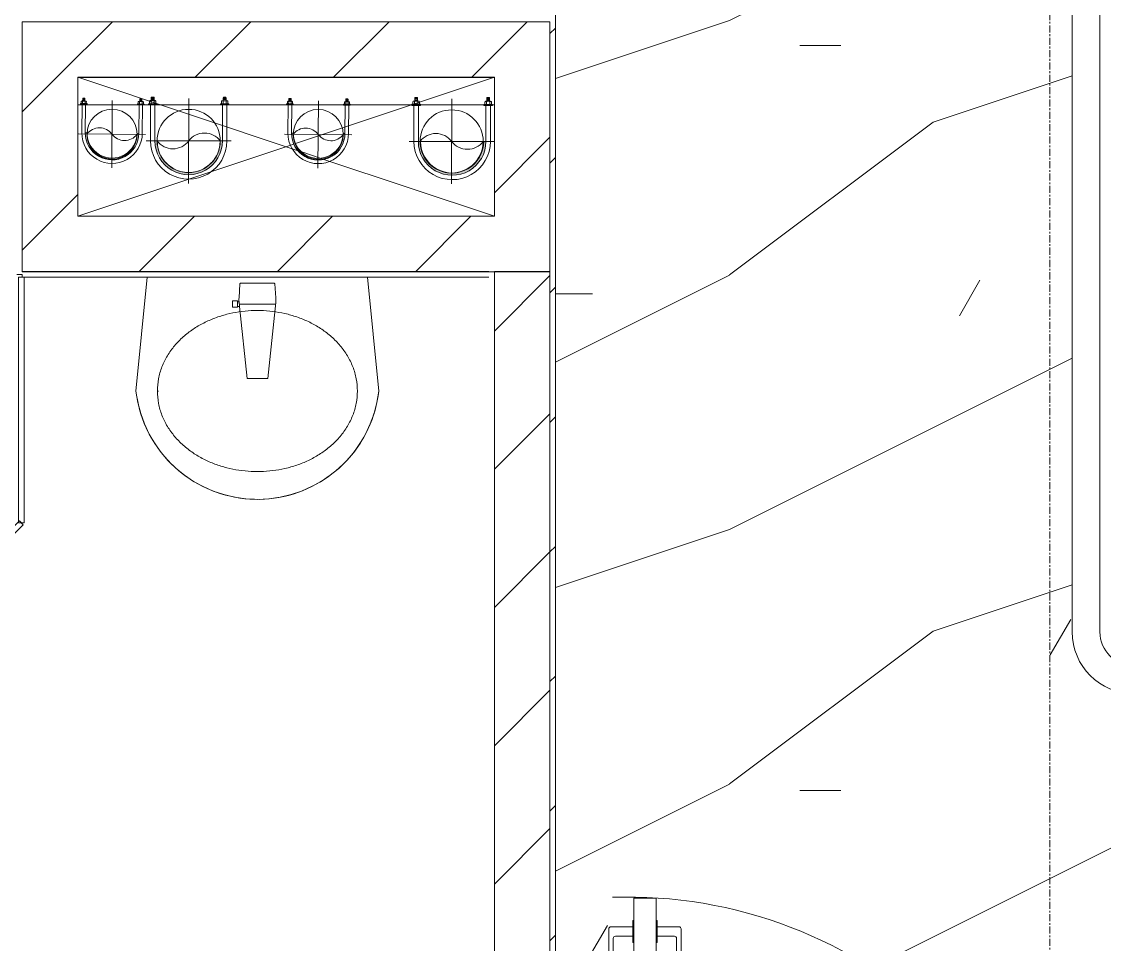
# Model space of a CAD drawing. Header units: millimetres. Extents: x 5357 to 259384, y -16348 to 109893.
# Drawn here: x 104102 to 106051, y 29676 to 31337 of the extents above; entities that cross this region are included whole.
import ezdxf

# ---------------------------------------------------------------- set-up
doc = ezdxf.new("R2010")
doc.units = ezdxf.units.MM
doc.linetypes.add('Grid Line', pattern=[22.225, 12.7, -3.175, 3.175, -3.175])
doc.linetypes.add('IMPORT-CENTER _3_', pattern=[10.16, 6.35, -1.27, 1.27, -1.27])
for name, color, linetype, lineweight in [('0-1', 7, 'Continuous', 5), ('0-2', 53, 'Continuous', 9), ('A-DETL-GENF-1', 53, 'Continuous', 9), ('A-DOOR-1', 254, 'Continuous', 9), ('A-DOOR-2', 53, 'Continuous', 9), ('A-FLOR-1', 53, 'Continuous', 9), ('A-FLOR-PATT-1', 10, 'Continuous', 9), ('A-GLAZ-CURT-1', 254, 'Continuous', 9), ('A-GLAZ-CURT-2', 53, 'Continuous', 9), ('A-WALL-1', 9, 'Continuous', 18), ('A-WALL-3', 113, 'Continuous', 18), ('A-WALL-PATT', 111, 'Continuous', 9), ('A-WALL-PATT-1', 10, 'Continuous', 9), ('A-WALL-PATT-2', 53, 'Continuous', 9), ('G-IMPT', 8, 'Continuous', 9), ('G-IMPT-2', 8, 'IMPORT-CENTER _3_', 9), ('I-FURN-1', 254, 'Continuous', 9), ('I-WALL-1', 9, 'Continuous', 18), ('M-EQPM', 50, 'Continuous', 9), ('P-SANR-FIXT-1', 254, 'Continuous', 9), ('P-SANR-FIXT-2', 53, 'Continuous', 9), ('P-SANR-FIXT-3', 221, 'Continuous', 9), ('S-GRID-1', 1, 'Grid Line', 9)]:
    doc.layers.add(name, color=color, linetype=linetype, lineweight=lineweight)
pattern_1 = [(45, (0, 0), (-124.4508, 124.4508), [])]

# ---------------------------------------------------------------- blocks, each defined once
blk = doc.blocks.new('DOOR_CW_01 CANH MO-PANEL KINH - DIW_01-900x2200-CỬA GỖ VÂN LAMINATE-553393-TKCS_MB CẢNH QUAN CÂY XANH')
at = {"layer": 'A-DETL-GENF-1'}
for p, q in [((-397, 872), (-357, 872)), ((-397, 752), (-397, 872)), ((-357, 872), (-357, 752)), ((-399, 820.5), (-438, 820.5)), ((-399, 831.8), (-397, 831.8)), ((-399, 792.2), (-399, 831.8)), ((-397, 792.2), (-397, 831.8)), ((-357, 792.2), (-357, 831.8)), ((-355, 831.8), (-357, 831.8)), ((-355, 792.2), (-355, 831.8)), ((-355, 820.5), (-316, 820.5)), ((-442, 737), (-442, 816.5)), ((-434, 799.5), (-434, 737)), ((-399, 803.5), (-430, 803.5)), ((-355, 803.5), (-324, 803.5)), ((-320, 799.5), (-320, 737)), ((-312, 737), (-312, 816.5)), ((-397, 792.2), (-399, 792.2)), ((-357, 792.2), (-355, 792.2)), ((-357, 752), (-397, 752)), ((-363, 752), (-391, 752)), ((-391, 752), (-391, 738)), ((-363, 738), (-363, 752)), ((-397, 738), (-391, 738)), ((-397, 738), (-397, 196)), ((-357, 738), (-363, 738)), ((-357, 196), (-357, 738)), ((-433.9, 711.2), (-427.3, 715.8)), ((-320.1, 711.2), (-326.7, 715.8)), ((-397, 196), (-391, 196)), ((-391, 196), (-391, 182)), ((-357, 196), (-363, 196)), ((-363, 182), (-363, 196)), ((-357, 182), (-397, 182)), ((-397, 182), (-397, 62)), ((-391, 182), (-363, 182)), ((-357, 62), (-357, 182)), ((-397, 62), (-357, 62))]:
    blk.add_line(p, q, dxfattribs=at)
blk.add_circle((-407, 60), 10, dxfattribs=at)
for centre, radius, start, end in [((-407, 60), 814, 360, 92), ((-438, 816.5), 4, 90, 180), ((-316, 816.5), 4, 0, 90), ((-430, 799.5), 4, 90, 180), ((-324, 799.5), 4, 360, 90), ((-397, 737), 45, 180, 215), ((-397, 737), 37, 180, 215), ((-357, 737), 37, 325, 0), ((-357, 737), 45, 325, 0)]:
    blk.add_arc(centre, radius, start, end, dxfattribs=at)
at = {"layer": 'A-DOOR-2'}
for p, q in [((-410, 50), (-450, 50)), ((-450, 50), (-450, -50)), ((-410, 0), (-410, 50)), ((-407, 50), (-382, 50)), ((450, 50), (410, 50)), ((410, 50), (410, 0)), ((450, -50), (450, 50)), ((-400, 0), (-410, 0)), ((-400, -50), (-400, 0)), ((410, 0), (400, 0)), ((400, 0), (400, -50)), ((-450, -50), (-400, -50)), ((400, -50), (450, -50))]:
    blk.add_line(p, q, dxfattribs=at)
blk = doc.blocks.new('GIUONG NGU-2TAB-1600x2000 - GIUONG NGU-2TAB-1600x2000-851491-TKCS_MB CẢNH QUAN CÂY XANH')
at = {"layer": 'I-FURN-1'}
for p, q in [((569.6, 2050), (1997.1, 2050)), ((1997.1, 2050), (569.6, 2050)), ((1997.1, 2000), (569.6, 2000))]:
    blk.add_line(p, q, dxfattribs=at)
for radius in [111.1, 111.1, 61.1]:
    blk.add_arc((569.6, 1938.9), radius, 90, 180, dxfattribs=at)
blk = doc.blocks.new('bonruatreo - Chậu rửa-401074-TKCS_MB CẢNH QUAN CÂY XANH')
at = {"layer": 'P-SANR-FIXT-2'}
for p, q in [((198.4, 0), (-198.4, 0)), ((165, 0), (-165, 0)), ((218.6, -205), (198.4, 0)), ((-198.4, 0), (-218.6, -205)), ((-180.6, -205), (-177.8, -205))]:
    blk.add_line(p, q, dxfattribs=at)
at = {"layer": 'P-SANR-FIXT-2', "flags": 128}
blk.add_lwpolyline([(218.6, -205), (217.4, -213.7), (215.9, -222.4), (214, -231), (211.8, -239.5), (209.3, -247.9), (206.4, -256.2), (203.2, -264.4), (199.6, -272.5), (195.8, -280.4), (191.6, -288.1), (187.1, -295.7), (182.3, -303.1), (177.3, -310.3), (171.9, -317.3), (166.3, -324.1), (160.4, -330.6), (154.2, -336.9), (147.8, -342.9), (141.2, -348.7), (134.3, -354.2), (127.3, -359.4), (120, -364.4), (112.5, -369), (104.9, -373.4), (97.1, -377.4), (89.1, -381.2), (81, -384.6), (72.7, -387.6), (64.4, -390.4), (55.9, -392.8), (47.3, -394.8), (38.7, -396.6), (30, -397.9), (21.3, -399), (12.5, -399.6), (3.7, -400), (-5.1, -399.9), (-13.9, -399.6), (-22.6, -398.8), (-31.4, -397.8), (-40.1, -396.3), (-48.7, -394.5), (-57.2, -392.4), (-65.7, -390), (-74, -387.2), (-82.2, -384.1), (-90.3, -380.6), (-98.3, -376.8), (-106.1, -372.7), (-113.7, -368.3), (-121.1, -363.6), (-128.4, -358.7), (-135.4, -353.4), (-142.2, -347.8), (-148.8, -342), (-155.2, -335.9), (-161.3, -329.6), (-167.2, -323), (-172.8, -316.2), (-178.1, -309.2), (-183.1, -302), (-187.8, -294.6), (-192.2, -287), (-196.4, -279.2), (-200.2, -271.3), (-203.7, -263.2), (-206.8, -255), (-209.7, -246.6), (-212.2, -238.2), (-214.3, -229.7), (-216.1, -221.1), (-217.6, -212.4), (-218.6, -205)], dxfattribs=at)
at = {"layer": 'P-SANR-FIXT-2'}
blk.add_arc((0, -180), 220, 186.525, 353.475, dxfattribs=at)
for points in [[(-180, -205), (-180, -197.6), (-178.6, -182.7), (-172.4, -161.2), (-162.5, -141.1), (-149.4, -123), (-133.8, -107), (-116.1, -93.4), (-96.9, -82.1), (-76.5, -73.2), (-55.2, -66.5), (-33.3, -62.1), (-11.2, -59.9), (11.1, -59.9), (33.3, -62.1), (55.2, -66.5), (76.5, -73.2), (96.9, -82.1), (116.1, -93.4), (133.8, -107.1), (149.5, -123), (162.5, -141.2), (172.4, -161.2), (178.6, -182.7), (180, -197.6), (180, -205)], [(180, -205), (180, -212.4), (178.6, -227.3), (172.4, -248.8), (162.5, -268.8), (149.5, -287), (133.8, -302.9), (116.1, -316.6), (96.9, -327.9), (76.5, -336.8), (55.2, -343.5), (33.3, -347.9), (11.1, -350.1), (-11.2, -350.1), (-33.3, -347.9), (-55.2, -343.5), (-76.5, -336.8), (-96.9, -327.9), (-116.1, -316.6), (-133.8, -303), (-149.4, -287), (-162.5, -268.9), (-172.4, -248.8), (-178.6, -227.3), (-180, -212.4), (-180, -205)]]:
    blk.add_open_spline(points, degree=3, dxfattribs=at)
at = {"layer": 'P-SANR-FIXT-3'}
for p, q in [((-33, -37.3), (-31.4, -12.2)), ((-30.2, -11), (30.2, -11)), ((31.4, -12.2), (33, -37.3)), ((-44.7, -42.8), (-35.6, -42.8)), ((-44.7, -54.2), (-44.7, -42.8)), ((-35.6, -54.2), (-44.7, -54.2)), ((-35.6, -42.8), (-35.6, -44.2)), ((-35.6, -44.2), (-33.1, -44.2)), ((-35.6, -44.2), (-35.6, -52.9)), ((-35.6, -52.9), (-35.6, -54.2)), ((-32.2, -52.9), (-35.6, -52.9)), ((-32.2, -52.9), (-33.1, -44.2)), ((32.7, -48.5), (-32.7, -48.5)), ((-18.5, -182.5), (-32.2, -52.9)), ((33, -45.4), (18.5, -182.5)), ((18.5, -182.5), (-18.5, -182.5))]:
    blk.add_line(p, q, dxfattribs=at)
for centre, radius, start, end in [((-30.1, -12.3), 1.3, 91.2278, 176.4003), ((30.1, -12.3), 1.3, 3.5997, 88.7722), ((5.5, -41.4), 38.7, 173.966, 184.1457), ((-5.5, -41.4), 38.7, 353.966, 6.034)]:
    blk.add_arc(centre, radius, start, end, dxfattribs=at)
blk = doc.blocks.new('System Panel - Glazed-580253-TKCS_MB CẢNH QUAN CÂY XANH')
at = {"layer": 'A-GLAZ-CURT-2'}
for p, q in [((352.2, 5), (-352.2, 5)), ((-352.2, 5), (-352.2, -5)), ((352.2, -5), (352.2, 5)), ((-352.2, -5), (352.2, -5))]:
    blk.add_line(p, q, dxfattribs=at)
blk = doc.blocks.new('System Panel - Glazed-918428-TKCS_MB CẢNH QUAN CÂY XANH')
at = {"layer": 'A-GLAZ-CURT-2'}
for p, q in [((221.2, 5), (-221.2, 5)), ((-221.2, 5), (-221.2, -5)), ((221.2, -5), (221.2, 5)), ((-221.2, -5), (221.2, -5))]:
    blk.add_line(p, q, dxfattribs=at)
blk = doc.blocks.new('NCV_TKTC_TANG 1_rvt-1-TKCS_MB CẢNH QUAN CÂY XANH')
at = {"layer": 'A-FLOR-PATT-1'}
h = blk.add_hatch(dxfattribs=at)
h.set_pattern_fill('FP_5', color=256, style=0, pattern_type=2)
h.set_pattern_definition([(0, (0, 0), (1788.16, 447.04), [73.762, -1267.358, 73.762, -1267.358, -7152.64]), (0, (0, 0), (1788.16, 447.04), [-2682.24, 73.762, -2608.478, 73.762, -1267.358, -3129.28]), (0, (0, 0), (1788.16, 447.04), [-6705.6, 73.762, -820.318, 73.762, -2161.438]), (120, (670.56, 223.5), (-1281.228, 1325.072), [73.762, -1267.358, 73.762, -8419.998]), (120, (670.56, 223.5), (-1281.228, 1325.072), [-1414.882, -1267.358, 73.762, -2608.478, -4470.4]), (120, (670.56, 223.5), (-1281.228, 1325.072), [-5364.48, 73.762, -1267.358, 73.762, -3055.518]), (120, (670.56, 223.5), (-1281.228, 1325.072), [-6779.362, -820.318, 73.762, -2161.438]), (240, (894.1, 1117.6), (-506.932, -1772.112), [73.762, -1267.358, 73.762, -8419.998]), (240, (894.1, 1117.6), (-506.932, -1772.112), [-1414.882, -1267.358, 73.762, -2608.478, -4470.4]), (240, (894.1, 1117.6), (-506.932, -1772.112), [-5364.48, 73.762, -1267.358, 73.762, -3055.518]), (240, (894.1, 1117.6), (-506.932, -1772.112), [-6779.362, -820.318, 73.762, -2161.438])])
h.paths.add_polyline_path([(105190.5, 28936.9), (108042.6, 28936.9), (108042.6, 29677.1), (107592.2, 29677.1), (107592.2, 30127.1), (106090.9, 30128.8), (106074.9, 30130.9), (106048.1, 30142), (106025.1, 30159.7), (106007.5, 30182.7), (105996.4, 30209.5), (105992.6, 30238.2), (105992.6, 31665.7), (105996.4, 31694.4), (106007.5, 31721.2), (106025.1, 31744.2), (106048.1, 31761.9), (106074.9, 31773), (106103.7, 31776.8), (107592.2, 31776.8), (107592.2, 32226.8), (107917.6, 32226.9), (107917.6, 32776.9), (106467.6, 32776.9), (106467.6, 33326.9), (105062.6, 33326.9), (105062.6, 33236.9), (105052.6, 33236.9), (105052.6, 32436.9), (105062.6, 32436.9), (105062.6, 28936.9), (105150.5, 28936.9)])
h = blk.add_hatch(dxfattribs=at)
h.set_pattern_fill('FP_4', color=256, style=0, pattern_type=2)
h.set_pattern_definition([(216.87, (366.52, 916.3), (2748.89673, 1832.6049), [458.15, -4123.35]), (206.565, (916.3, 641.4), (-916.3012, -916.2996), [1024.455, -1024.455]), (198.435, (916.3, 183.26), (-1832.5985, -916.30195), [579.52, -2318.076])])
h.paths.add_polyline_path([(105190.5, 28936.9), (108042.6, 28936.9), (108042.6, 29677.1), (107592.2, 29677.1), (107592.2, 30127.1), (106090.9, 30128.8), (106074.9, 30130.9), (106048.1, 30142), (106025.1, 30159.7), (106007.5, 30182.7), (105996.4, 30209.5), (105992.6, 30238.2), (105992.6, 31665.7), (105996.4, 31694.4), (106007.5, 31721.2), (106025.1, 31744.2), (106048.1, 31761.9), (106074.9, 31773), (106103.7, 31776.8), (107592.2, 31776.8), (107592.2, 32226.8), (107917.6, 32226.9), (107917.6, 32776.9), (106467.6, 32776.9), (106467.6, 33326.9), (105062.6, 33326.9), (105062.6, 33236.9), (105052.6, 33236.9), (105052.6, 32436.9), (105062.6, 32436.9), (105062.6, 28936.9), (105150.5, 28936.9)])
at = {"layer": 'A-WALL-PATT-1'}
h = blk.add_hatch(dxfattribs=at)
h.set_pattern_fill('FP_2', color=256, style=0, pattern_type=2)
h.set_pattern_definition(pattern_1)
h.paths.add_polyline_path([(105052.6, 28936.9), (105052.6, 30886.9), (104952.6, 30886.9), (104952.6, 28936.9)])
at = {"layer": 'A-WALL-PATT-2'}
h = blk.add_hatch(dxfattribs=at)
h.set_pattern_fill('FP_10', color=256, style=0, pattern_type=2)
h.set_pattern_definition([(45, (0, 0), (-116.67262, 116.67262), [])])
h.paths.add_polyline_path([(105062.6, 28936.9), (105062.6, 32436.9), (105052.6, 32436.9), (105052.6, 28936.9)])
h.paths.add_polyline_path([(105062.6, 33236.9), (105062.6, 33336.9), (105052.6, 33336.9), (105052.6, 33236.9)])
at = {"layer": 'A-FLOR-1'}
blk.add_line((104102.6, 31226.9), (104102.6, 31236.9), dxfattribs=at)
at = {"layer": 'A-WALL-1'}
for p, q in [((104952.6, 30886.9), (104952.6, 28936.9)), ((105052.6, 30886.9), (104952.6, 30886.9)), ((105052.6, 28936.9), (105052.6, 30886.9))]:
    blk.add_line(p, q, dxfattribs=at)
at = {"layer": 'I-WALL-1'}
for p, q in [((105062.6, 28946.9), (105062.6, 32436.9)), ((105052.6, 31336.9), (105052.6, 28936.9)), ((104102.6, 30886.9), (104102.6, 31226.9)), ((104092.6, 30881.9), (104102.6, 30881.9)), ((104942.6, 30886.9), (104102.6, 30886.9)), ((104102.6, 30881.9), (104102.6, 30876.9)), ((104102.6, 30876.9), (104327.5, 30876.9)), ((104724.4, 30876.9), (104942.6, 30876.9))]:
    blk.add_line(p, q, dxfattribs=at)
at = {"layer": 'A-DOOR-1'}
blk.add_blockref('DOOR_CW_01 CANH MO-PANEL KINH - DIW_01-900x2200-CỬA GỖ VÂN LAMINATE-553393-TKCS_MB CẢNH QUAN CÂY XANH', (105600.5, 28886.9), dxfattribs=at)
at = {"layer": 'A-GLAZ-CURT-1'}
for name, p, rotation in [('System Panel - Glazed-918428-TKCS_MB CẢNH QUAN CÂY XANH', (104100.9, 30655.8), 89.9999999999993), ('System Panel - Glazed-580253-TKCS_MB CẢNH QUAN CÂY XANH', (103851.9, 30185.6), 45.00000000000025)]:
    blk.add_blockref(name, p, dxfattribs=dict(at, rotation=rotation))
at = {"layer": 'I-FURN-1', "rotation": 89.99999999999915}
blk.add_blockref('GIUONG NGU-2TAB-1600x2000 - GIUONG NGU-2TAB-1600x2000-851491-TKCS_MB CẢNH QUAN CÂY XANH', (108042.6, 29668.6), dxfattribs=at)
at = {"layer": 'P-SANR-FIXT-1'}
blk.add_blockref('bonruatreo - Chậu rửa-401074-TKCS_MB CẢNH QUAN CÂY XANH', (104525.9, 30876.9), dxfattribs=at)
blk = doc.blocks.new('TKTC_XREF_251221_MB TANG 1 - TKTC_XREF_260130_MB TANG 1_dwg_CUM U_DN100-4202112-TKCS_MB CẢNH QUAN CÂY XANH')
at = {"layer": 'G-IMPT'}
blk.add_hatch(color=256, dxfattribs=at).paths.add_polyline_path([(0, 61), (0, 57), (14.8, 55.1), (28.5, 49.4), (40.3, 40.3), (49.4, 28.5), (55.1, 14.8), (57, 0), (55.1, -14.8), (49.4, -28.5), (40.3, -40.3), (28.5, -49.4), (14.8, -55.1), (0, -57), (0, -61), (15.8, -58.9), (30.5, -52.8), (43.1, -43.1), (52.8, -30.5), (58.9, -15.8), (61, 0), (58.9, 15.8), (52.8, 30.5), (43.1, 43.1), (30.5, 52.8), (15.8, 58.9)])
for p, q in [((-79.1, 66.6), (-79.1, 63.4)), ((-76.6, 66.6), (-76.6, 63.4)), ((-74.6, 66.6), (-74.6, 63.4)), ((-72.7, 69.3), (-72.7, 60.7)), ((-66.9, 67.9), (-71.7, 67.9)), ((-66.9, 62.1), (-71.7, 62.1)), ((-65, 69), (0, 69)), ((-79.1, -63.4), (-79.1, -66.6)), ((-76.6, -63.4), (-76.6, -66.6)), ((-74.6, -63.4), (-74.6, -66.6)), ((-72.7, -60.7), (-72.7, -69.3)), ((-66.9, -62.1), (-71.7, -62.1)), ((-66.9, -67.9), (-71.7, -67.9)), ((-65, -69), (0, -69))]:
    blk.add_line(p, q, dxfattribs=at)
at = {"layer": 'G-IMPT', "flags": 128}
for points in [[(-72.7, 67.6), (-78.1, 67.6), (-78.1, 62.4), (-72.7, 62.4)], [(-71.7, 59.2), (-66.9, 59.2), (-66.9, 70.8), (-71.7, 70.8)], [(-66.9, 70.8), (-66.9, 72.7), (-65, 72.7), (-65, 57.3), (-66.9, 57.3), (-66.9, 59.2)], [(-65, 61), (0, 61), (0, 57)], [(-72.7, -62.4), (-78.1, -62.4), (-78.1, -67.6), (-72.7, -67.6)], [(-71.7, -70.8), (-66.9, -70.8), (-66.9, -59.2), (-71.7, -59.2)], [(-66.9, -59.2), (-66.9, -57.3), (-65, -57.3), (-65, -72.7), (-66.9, -72.7), (-66.9, -70.8)], [(-65, -61), (0, -61), (0, -57)]]:
    blk.add_lwpolyline(points, dxfattribs=at)
at = {"layer": 'G-IMPT'}
for centre, radius, start, end in [((-78.1, 66.6), 0.96, 90, 180), ((-78.1, 63.4), 0.96, 180, 270), ((-71.1, 69.3), 1.56, 112.6199, 247.3801), ((-67.9, 65), 4.8, 143.1301, 216.8699), ((-71.1, 60.7), 1.56, 112.6199, 247.3801), ((0, 0), 69, 270, 90), ((0, 0), 61, 270, 90), ((0, 0), 57, 270, 90), ((-78.1, -63.4), 0.96, 90, 180), ((-78.1, -66.6), 0.96, 180, 270), ((-71.1, -60.7), 1.56, 112.6199, 247.3801), ((-67.9, -65), 4.8, 143.1301, 216.8699), ((-71.1, -69.3), 1.56, 112.6199, 247.3801)]:
    blk.add_arc(centre, radius, start, end, dxfattribs=at)
blk = doc.blocks.new('TKTC_XREF_251221_MB TANG 1 - TKTC_XREF_260130_MB TANG 1_dwg_$cc-V200-TKCS_MB CẢNH QUAN CÂY XANH')
at = {"layer": 'G-IMPT'}
blk.add_circle((0, 0), 0.5, dxfattribs=at)
for centre, radius, start, end in [((0, 0), 0.5, 90, 270), ((0.188, 0.25), 0.313, 126.8699, 233.1301), ((-0.188, -0.25), 0.313, 306.8699, 53.1301)]:
    blk.add_arc(centre, radius, start, end, dxfattribs=at)
at = {"layer": 'G-IMPT-2'}
for p, q in [((0, -0.673), (0, 0.673)), ((-0.673, 0), (0.673, 0))]:
    blk.add_line(p, q, dxfattribs=at)
blk = doc.blocks.new('TKTC_XREF_251221_MB TANG 1 - TKTC_XREF_260130_MB TANG 1_dwg_$cc-4202114-TKCS_MB CẢNH QUAN CÂY XANH')
at = {"layer": 'G-IMPT'}
blk.add_circle((0, 0), 0.5, dxfattribs=at)
for centre, radius, start, end in [((0, 0), 0.5, 90, 270), ((0.188, 0.25), 0.313, 126.8699, 233.1301), ((-0.188, -0.25), 0.313, 306.8699, 53.1301)]:
    blk.add_arc(centre, radius, start, end, dxfattribs=at)
at = {"layer": 'G-IMPT-2'}
for p, q in [((0, -0.673), (0, 0.673)), ((-0.673, 0), (0.673, 0))]:
    blk.add_line(p, q, dxfattribs=at)
blk = doc.blocks.new('TKTC_XREF_251221_MB TANG 1 - TKTC_XREF_260130_MB TANG 1_dwg_CUM U_DN100-4202115-TKCS_MB CẢNH QUAN CÂY XANH')
at = {"layer": 'G-IMPT'}
blk.add_hatch(color=256, dxfattribs=at).paths.add_polyline_path([(0, -61), (0, -57), (14.8, -55.1), (28.5, -49.4), (40.3, -40.3), (49.4, -28.5), (55.1, -14.8), (57, 0), (55.1, 14.8), (49.4, 28.5), (40.3, 40.3), (28.5, 49.4), (14.8, 55.1), (0, 57), (0, 61), (15.8, 58.9), (36.8, 48), (43.1, 43.1), (52.8, 30.5), (58.9, 15.8), (61, 0), (58.9, -15.8), (52.8, -30.5), (43.1, -43.1), (30.5, -52.8), (15.8, -58.9)])
for p, q in [((-79.1, 66.6), (-79.1, 63.4)), ((-76.6, 66.6), (-76.6, 63.4)), ((-74.6, 66.6), (-74.6, 63.4)), ((-72.7, 69.3), (-72.7, 60.7)), ((-66.9, 67.9), (-71.7, 67.9)), ((-66.9, 62.1), (-71.7, 62.1)), ((-65, 69), (0, 69)), ((-79.1, -63.4), (-79.1, -66.6)), ((-76.6, -63.4), (-76.6, -66.6)), ((-74.6, -63.4), (-74.6, -66.6)), ((-72.7, -60.7), (-72.7, -69.3)), ((-66.9, -62.1), (-71.7, -62.1)), ((-66.9, -67.9), (-71.7, -67.9)), ((-65, -69), (0, -69))]:
    blk.add_line(p, q, dxfattribs=at)
at = {"layer": 'G-IMPT', "flags": 128}
for points in [[(-72.7, 67.6), (-78.1, 67.6), (-78.1, 62.4), (-72.7, 62.4)], [(-71.7, 59.2), (-66.9, 59.2), (-66.9, 70.8), (-71.7, 70.8)], [(-66.9, 70.8), (-66.9, 72.7), (-65, 72.7), (-65, 57.3), (-66.9, 57.3), (-66.9, 59.2)], [(-65, 61), (0, 61), (0, 57)], [(-66.9, -59.2), (-66.9, -57.3), (-65, -57.3), (-65, -72.7), (-66.9, -72.7), (-66.9, -70.8)], [(-65, -61), (0, -61), (0, -57)], [(-72.7, -62.4), (-78.1, -62.4), (-78.1, -67.6), (-72.7, -67.6)], [(-71.7, -70.8), (-66.9, -70.8), (-66.9, -59.2), (-71.7, -59.2)]]:
    blk.add_lwpolyline(points, dxfattribs=at)
at = {"layer": 'G-IMPT'}
for centre, radius, start, end in [((-78.1, 66.6), 0.96, 90, 180), ((-78.1, 63.4), 0.96, 180, 270), ((-71.1, 69.3), 1.56, 112.6199, 247.3801), ((-67.9, 65), 4.8, 143.1301, 216.8699), ((-71.1, 60.7), 1.56, 112.6199, 247.3801), ((0, 0), 69, 270, 90), ((0, 0), 61, 270, 90), ((0, 0), 57, 270, 90), ((-78.1, -63.4), 0.96, 90, 180), ((-78.1, -66.6), 0.96, 180, 270), ((-71.1, -60.7), 1.56, 112.6199, 247.3801), ((-67.9, -65), 4.8, 143.1301, 216.8699), ((-71.1, -69.3), 1.56, 112.6199, 247.3801)]:
    blk.add_arc(centre, radius, start, end, dxfattribs=at)
blk = doc.blocks.new('TKTC_XREF_251221_MB TANG 1 - TKTC_XREF_260130_MB TANG 1_dwg_$cc-V199-TKCS_MB CẢNH QUAN CÂY XANH')
at = {"layer": 'G-IMPT'}
blk.add_circle((0, 0), 0.5, dxfattribs=at)
for centre, radius, start, end in [((0, 0), 0.5, 90, 270), ((0.188, 0.25), 0.313, 126.8699, 233.1301), ((-0.188, -0.25), 0.313, 306.8699, 53.1301)]:
    blk.add_arc(centre, radius, start, end, dxfattribs=at)
at = {"layer": 'G-IMPT-2'}
for p, q in [((0, -0.673), (0, 0.673)), ((-0.673, 0), (0.673, 0))]:
    blk.add_line(p, q, dxfattribs=at)
blk = doc.blocks.new('TKTC_XREF_251221_MB TANG 1 - TKTC_XREF_260130_MB TANG 1_dwg_$cc-4202116-TKCS_MB CẢNH QUAN CÂY XANH')
at = {"layer": 'G-IMPT'}
blk.add_circle((0, 0), 0.5, dxfattribs=at)
for centre, radius, start, end in [((0, 0), 0.5, 90, 270), ((0.188, 0.25), 0.313, 126.8699, 233.1301), ((-0.188, -0.25), 0.313, 306.8699, 53.1301)]:
    blk.add_arc(centre, radius, start, end, dxfattribs=at)
at = {"layer": 'G-IMPT-2'}
for p, q in [((0, -0.673), (0, 0.673)), ((-0.673, 0), (0.673, 0))]:
    blk.add_line(p, q, dxfattribs=at)
blk = doc.blocks.new('TKTC_XREF_251221_MB TANG 1 - TKTC_XREF_260130_MB TANG 1_dwg-4202109-TKCS_MB CẢNH QUAN CÂY XANH')
at = {"layer": 'G-IMPT', "flags": 128}
for points in [[(-98199, -370122.4), (-98199.1, -370110.2), (-98949, -370110.2)], [(-98949, -370150.2), (-98949, -370159.4), (-98199, -370159.4)]]:
    blk.add_lwpolyline(points, dxfattribs=at)
at = {"extrusion": (0, 0, -1)}
for name, p, xscale, yscale, zscale, rotation in [('TKTC_XREF_251221_MB TANG 1 - TKTC_XREF_260130_MB TANG 1_dwg_$cc-V200-TKCS_MB CẢNH QUAN CÂY XANH', (98887.5, -370212.3), 90.0000000000512, 90.0000000000512, -90.0000000000512, 90.41977899777648), ('TKTC_XREF_251221_MB TANG 1 - TKTC_XREF_260130_MB TANG 1_dwg_CUM U_DN100-4202115-TKCS_MB CẢNH QUAN CÂY XANH', (98749.5, -370224.4), 0.9974999999999966, 0.9974999999999966, -0.9974999999999966, 270.0467435564909), ('TKTC_XREF_251221_MB TANG 1 - TKTC_XREF_260130_MB TANG 1_dwg_$cc-4202116-TKCS_MB CẢNH QUAN CÂY XANH', (98516.3, -370212.7), 90.0000000000512, 90.0000000000512, -90.0000000000512, 90.41977899777648), ('TKTC_XREF_251221_MB TANG 1 - TKTC_XREF_260130_MB TANG 1_dwg_$cc-V199-TKCS_MB CẢNH QUAN CÂY XANH', (98276.1, -370225.3), 113.7150000000092, 113.7150000000092, -113.7150000000092, 90.04476088158574), ('TKTC_XREF_251221_MB TANG 1 - TKTC_XREF_260130_MB TANG 1_dwg_CUM U_DN100-4202115-TKCS_MB CẢNH QUAN CÂY XANH', (98275.2, -370225.3), 0.9975000000000005, 0.9975000000000005, -0.9975000000000006, 270.0467435561337)]:
    blk.add_blockref(name, p, dxfattribs=dict(at, xscale=xscale, yscale=yscale, zscale=zscale, rotation=rotation))
for name, p, xscale, yscale, zscale, rotation in [('TKTC_XREF_251221_MB TANG 1 - TKTC_XREF_260130_MB TANG 1_dwg_CUM U_DN100-4202112-TKCS_MB CẢNH QUAN CÂY XANH', (-98887.4, -370210.4), 0.7894736842105241, 0.7894736842105241, 0.7894736842105241, 269.580221000629), ('TKTC_XREF_251221_MB TANG 1 - TKTC_XREF_260130_MB TANG 1_dwg_$cc-4202114-TKCS_MB CẢNH QUAN CÂY XANH', (-98749.5, -370224.4), 113.7150000000092, 113.7150000000092, 113.7150000000092, 89.95325644590794), ('TKTC_XREF_251221_MB TANG 1 - TKTC_XREF_260130_MB TANG 1_dwg_CUM U_DN100-4202112-TKCS_MB CẢNH QUAN CÂY XANH', (-98516.3, -370210.8), 0.7894736842105241, 0.7894736842105241, 0.7894736842105241, 269.580221000629)]:
    blk.add_blockref(name, p, dxfattribs=dict(xscale=xscale, yscale=yscale, zscale=zscale, rotation=rotation))
blk = doc.blocks.new('TKTC_XREF_251221_MB TANG 1 - TKTC_XREF_251221_MB TANG 1-2038492-TKCS_MB CẢNH QUAN CÂY XANH')
blk.add_blockref('TKTC_XREF_251221_MB TANG 1 - TKTC_XREF_260130_MB TANG 1_dwg-4202109-TKCS_MB CẢNH QUAN CÂY XANH', (169499.1, 384109.7))

msp = doc.modelspace()

# ---------------------------------------------------------------- hatches: boundary and pattern name
at = {"layer": 'A-WALL-PATT'}
h = msp.add_hatch(dxfattribs=at)
h.set_pattern_fill('FP_1', color=256, style=0, pattern_type=2)
h.set_pattern_definition(pattern_1)
h.paths.add_polyline_path([(105052.6, 31236.9), (105052.6, 31336.9), (104102.6, 31336.9), (104102.6, 31236.9), (104952.6, 31236.9)])
h = msp.add_hatch(dxfattribs=at)
h.set_pattern_fill('FP_1', color=256, style=0, pattern_type=2)
h.set_pattern_definition(pattern_1)
h.paths.add_polyline_path([(104202.6, 30886.5), (104202.6, 31236.9), (104102.6, 31236.9), (104102.6, 30886.5)])
h = msp.add_hatch(dxfattribs=at)
h.set_pattern_fill('FP_1', color=256, style=0, pattern_type=2)
h.set_pattern_definition(pattern_1)
h.paths.add_polyline_path([(104952.6, 30986.5), (105052.6, 30986.5), (105052.6, 31236.9), (104952.6, 31236.9), (104952.6, 30993.4)])
h = msp.add_hatch(dxfattribs=at)
h.set_pattern_fill('FP_1', color=256, style=0, pattern_type=2)
h.set_pattern_definition(pattern_1)
h.paths.add_polyline_path([(105052.6, 30886.5), (105052.6, 30986.5), (104202.6, 30986.5), (104202.6, 30886.5), (104612.7, 30886.5)])

# ---------------------------------------------------------------- linework, layer by layer
at = {"layer": '0-2'}
for p, q in [((104202.6, 31236.9), (104599.2, 31104.5)), ((104594.7, 31117.4), (104952.6, 31236.9)), ((104202.6, 30986.5), (104591.7, 31116.4)), ((104605.8, 31102.3), (104638.7, 31091.3)), ((104638.7, 31091.3), (104645.6, 31089)), ((104645.6, 31089), (104952.6, 30986.5))]:
    msp.add_line(p, q, dxfattribs=at)
at = {"layer": 'A-WALL-3'}
for p, q in [((105052.6, 31336.9), (104102.6, 31336.9)), ((104102.6, 31336.9), (104102.6, 30886.5)), ((105052.6, 30886.5), (105052.6, 31336.9)), ((104202.6, 31236.9), (104952.6, 31236.9)), ((104202.6, 30986.5), (104202.6, 31236.9)), ((104952.6, 31236.9), (104952.6, 30986.5)), ((104952.6, 30986.5), (104202.6, 30986.5)), ((104102.6, 30886.5), (105052.6, 30886.5))]:
    msp.add_line(p, q, dxfattribs=at)
at = {"layer": 'S-GRID-1'}
msp.add_line((105952.6, 20960.6), (105952.6, 80482.7), dxfattribs=at)

# ---------------------------------------------------------------- block references
at = {"layer": '0-1'}
msp.add_blockref('NCV_TKTC_TANG 1_rvt-1-TKCS_MB CẢNH QUAN CÂY XANH', (0, 0), dxfattribs=at)
at = {"layer": 'M-EQPM'}
msp.add_blockref('TKTC_XREF_251221_MB TANG 1 - TKTC_XREF_251221_MB TANG 1-2038492-TKCS_MB CẢNH QUAN CÂY XANH', (33652.6, 17236.9), dxfattribs=at)

doc.saveas('drawing.dxf')
